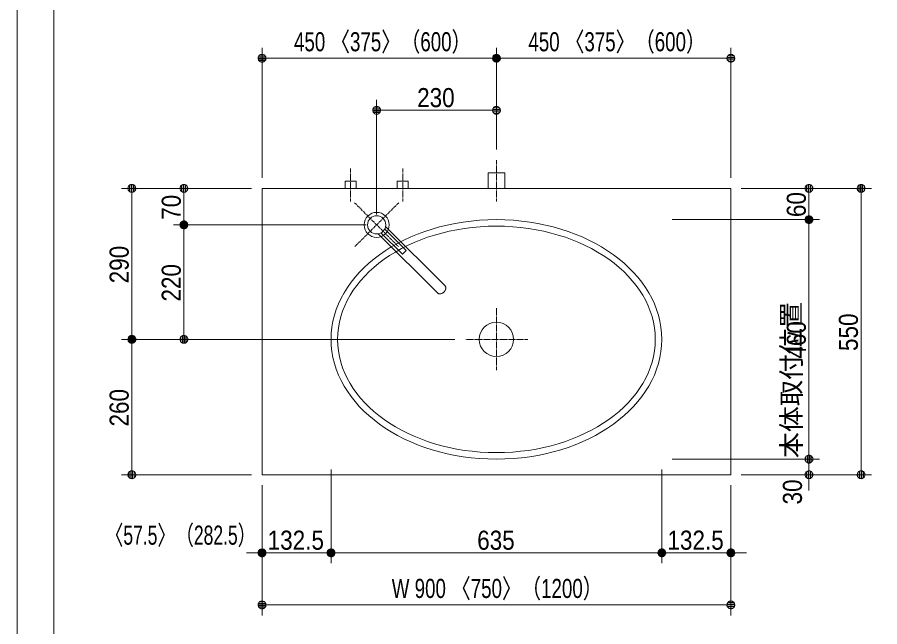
# Model space of a CAD drawing. Units: millimetres, scale not verified. Extents: x -6062 to 6062, y -3045 to 3045.
# Drawn here: x -5788 to -4132, y -812 to 359 of the extents above; entities that cross this region are included whole.
import ezdxf
from ezdxf.enums import TextEntityAlignment as Align

# ---------------------------------------------------------------- set-up
doc = ezdxf.new("R2010")
doc.units = ezdxf.units.MM
doc.header["$LTSCALE"] = 20
doc.linetypes.add('CHAIN1', pattern=[8, 5, -1, 1, -1])
for name, color, linetype, lineweight in [('0-0_1図面枠', 7, 'Continuous', 9), ('0-1_2寸法-1', 7, 'Continuous', 9), ('0-2_0', 7, 'Continuous', 9), ('0-3_2寸法-2', 7, 'Continuous', 9), ('0-4_5ボウル・キャビネット', 7, 'Continuous', 9), ('0-7_4給排水', 7, 'Continuous', 9)]:
    doc.layers.add(name, color=color, linetype=linetype, lineweight=lineweight)
doc.styles.add('ＭＳ Ｐゴシック', font='')
doc.styles.get('ＭＳ Ｐゴシック').set_extended_font_data('MS PGothic')

# ---------------------------------------------------------------- blocks, each defined once
blk = doc.blocks.new('グループ-2')
at = {"layer": '0-0_1図面枠'}
blk.add_lwpolyline([(-80000, 55400), (80000, 55400), (80000, -55400), (-80000, -55400)], close=True, dxfattribs=at)
blk = doc.blocks.new('図面枠')
at = {"layer": '0-0_1図面枠'}
blk.add_blockref('グループ-2', (0, 0), dxfattribs=at)
blk = doc.blocks.new('_Dot')
at = {"layer": '0-2_0'}
for p, q in [((-10, 0), (-20, 0)), ((9.78, 2), (-9.78, 2)), ((7.99, 6), (-7.99, 6)), ((9.16, -3.98), (-9.16, -3.98)), ((6, -7.98), (-6, -7.98))]:
    blk.add_line(p, q, dxfattribs=at)
for points in [[(10, 0), (9.92, 1.25), (9.69, 2.49), (9.3, 3.68), (8.76, 4.82), (8.09, 5.88), (7.29, 6.85), (6.37, 7.71), (5.36, 8.44), (4.26, 9.05), (3.09, 9.51), (1.87, 9.82), (0.63, 9.98), (-0.63, 9.98), (-1.87, 9.82), (-3.09, 9.51), (-4.26, 9.05), (-5.36, 8.44), (-6.37, 7.71), (-7.29, 6.85), (-8.09, 5.88), (-8.76, 4.82), (-9.3, 3.68), (-9.69, 2.49), (-9.92, 1.25), (-10, 0), (0, 0)], [(-10, 0), (-9.92, -1.25), (-9.69, -2.49), (-9.3, -3.68), (-8.76, -4.82), (-8.09, -5.88), (-7.29, -6.85), (-6.37, -7.71), (-5.36, -8.44), (-4.26, -9.05), (-3.09, -9.51), (-1.87, -9.82), (-0.63, -9.98), (0.63, -9.98), (1.87, -9.82), (3.09, -9.51), (4.26, -9.05), (5.36, -8.44), (6.37, -7.71), (7.29, -6.85), (8.09, -5.88), (8.76, -4.82), (9.3, -3.68), (9.69, -2.49), (9.92, -1.25), (10, 0), (0, 0)]]:
    blk.add_lwpolyline(points, close=True, dxfattribs=at)
blk = doc.blocks.new('グループ-6')
at = {"layer": '0-7_4給排水', "linetype": 'CHAIN1'}
blk.add_line((-61600, 100), (-61600, 1700), dxfattribs=at)
at = {"layer": '0-7_4給排水'}
blk.add_lwpolyline([(-61920, 600), (-61920, 1200), (-61280, 1200), (-61280, 600)], dxfattribs=at)
blk = doc.blocks.new('グループ-9')
at = {"layer": '0-4_5ボウル・キャビネット', "linetype": 'CHAIN1'}
for p, q in [((-61600, -4000), (-61600, -6400)), ((-60400, -5200), (-62800, -5200))]:
    blk.add_line(p, q, dxfattribs=at)
at = {"layer": '0-4_5ボウル・キャビネット'}
blk.add_circle((-61600, -5200), 660, dxfattribs=at)
for major_axis, ratio in [((6350, 0), 0.724409), ((6100, 0), 0.713115)]:
    blk.add_ellipse((-61600, -5200), major_axis=major_axis, ratio=ratio, dxfattribs=at)
blk = doc.blocks.new('グループ-12')
at = {"layer": '0-7_4給排水', "linetype": 'CHAIN1'}
for p, q in [((-65351.5, 48.5), (-67048.5, -1648.5)), ((-67048.5, 48.5), (-65351.5, -1648.5))]:
    blk.add_line(p, q, dxfattribs=at)
at = {"layer": '0-7_4給排水'}
for points in [[(-65855.5, -861.7), (-63583.7, -3133.5), (-63574.5, -3143.8), (-63566.4, -3155.5), (-63559.4, -3168.7), (-63553.8, -3183.3), (-63549.7, -3199), (-63547.5, -3215.8), (-63547, -3233.4), (-63548.5, -3251.5), (-63551.9, -3269.8), (-63557.1, -3288.2), (-63563.9, -3306.2), (-63572.3, -3323.5), (-63582.1, -3340.1), (-63592.9, -3355.7), (-63604.5, -3370.1), (-63616.8, -3383.2), (-63629.9, -3395.5), (-63644.3, -3407.1), (-63659.9, -3417.9), (-63676.5, -3427.7), (-63693.8, -3436.1), (-63711.8, -3442.9), (-63730.2, -3448.1), (-63748.5, -3451.5), (-63766.6, -3453), (-63784.2, -3452.5), (-63801, -3450.3), (-63816.7, -3446.2), (-63831.3, -3440.6), (-63844.5, -3433.6), (-63856.2, -3425.5), (-63866.5, -3416.3), (-66138.3, -1144.5)], [(-65892.1, -966.5), (-65068.6, -1789.9), (-65210.1, -1931.4), (-66033.5, -1107.9)]]:
    blk.add_lwpolyline(points, dxfattribs=at)
for radius in [480, 350]:
    blk.add_circle((-66200, -800), radius, dxfattribs=at)
blk = doc.blocks.new('グループ-18')
at = {"layer": '0-7_4給排水', "linetype": 'CHAIN1'}
for p, q in [((-67200, 100), (-67200, 1380)), ((-65200, 100), (-65200, 1380))]:
    blk.add_line(p, q, dxfattribs=at)
at = {"layer": '0-7_4給排水'}
for points in [[(-67410, 600), (-67410, 880), (-66990, 880), (-66990, 600)], [(-65410, 600), (-65410, 880), (-64990, 880), (-64990, 600)]]:
    blk.add_lwpolyline(points, dxfattribs=at)

msp = doc.modelspace()

# ---------------------------------------------------------------- linework, layer by layer
at = {"layer": '0-0_1図面枠'}
msp.add_line((-5717.5, 1750), (-5717.5, -2420), dxfattribs=at)
at = {"layer": '0-1_2寸法-1'}
for p, q in [((-5317.5, 50), (-5317.5, 300)), ((-4867.5, 200), (-4867.5, 300)), ((-4867.5, 200), (-4867.5, 300)), ((-4417.5, 50), (-4417.5, 300)), ((-4882.51, 280), (-5302.49, 280)), ((-4852.49, 280), (-4432.51, 280)), ((-5097.5, -20), (-5097.5, 200)), ((-4867.5, 105), (-4867.5, 200)), ((-4882.51, 180), (-5082.49, 180)), ((-5487.5, 30), (-5587.5, 30)), ((-5337.5, 30), (-5487.5, 30)), ((-4397.5, 30), (-4247.5, 30)), ((-4247.5, 30), (-4147.5, 30)), ((-5567.5, -244.99), (-5567.5, 14.99)), ((-5467.5, -24.99), (-5467.5, 14.99)), ((-4267.5, -14.99), (-4267.5, 14.99)), ((-4167.5, -504.99), (-4167.5, 14.99)), ((-4530, -30), (-4247.5, -30)), ((-4397.5, -30), (-4247.5, -30)), ((-5117.5, -40), (-5487.5, -40)), ((-5117.5, -40), (-5487.5, -40)), ((-4267.5, -45.01), (-4267.5, -474.99)), ((-5467.5, -55.01), (-5467.5, -244.99)), ((-5487.5, -260), (-5587.5, -260)), ((-5487.5, -260), (-5587.5, -260)), ((-4947.5, -260), (-5487.5, -260)), ((-5567.5, -275.01), (-5567.5, -504.99)), ((-4530, -490), (-4247.5, -490)), ((-5185, -510), (-5185, -690)), ((-4550, -510), (-4550, -690)), ((-5337.5, -520), (-5587.5, -520)), ((-4247.5, -520), (-4147.5, -520)), ((-5317.5, -540), (-5317.5, -690)), ((-5185, -540), (-5185, -690)), ((-4550, -540), (-4550, -690)), ((-4417.5, -540), (-4417.5, -690)), ((-5200.01, -670), (-5302.49, -670)), ((-4565.01, -670), (-5169.99, -670)), ((-4534.99, -670), (-4432.51, -670)), ((-5317.5, -690), (-5317.5, -790)), ((-4417.5, -690), (-4417.5, -790)), ((-4432.51, -770), (-5302.49, -770))]:
    msp.add_line(p, q, dxfattribs=at)
at = {"layer": '0-3_2寸法-2'}
for p, q in [((-4267.5, -474.99), (-4267.5, -459.99)), ((-4397.5, -490), (-4247.5, -490)), ((-4267.5, -520), (-4267.5, -490)), ((-4397.5, -520), (-4247.5, -520)), ((-5317.5, -540), (-5317.5, -690)), ((-5185, -540), (-5185, -690)), ((-4550, -540), (-4550, -690)), ((-4417.5, -540), (-4417.5, -690)), ((-4267.5, -535.01), (-4267.5, -550.01)), ((-5332.51, -670), (-5347.51, -670)), ((-5185, -670), (-5317.5, -670)), ((-5169.99, -670), (-5154.99, -670)), ((-4565.01, -670), (-4580.01, -670)), ((-4550, -670), (-4417.5, -670)), ((-4402.49, -670), (-4387.49, -670))]:
    msp.add_line(p, q, dxfattribs=at)
at = {"layer": '0-4_5ボウル・キャビネット'}
msp.add_lwpolyline([(-5317.5, 30), (-4417.5, 30), (-4417.5, -520), (-5317.5, -520)], close=True, dxfattribs=at)

# ---------------------------------------------------------------- block references
at = {"layer": '0-0_1図面枠', "xscale": 0.05, "yscale": 0.05}
msp.add_blockref('図面枠', (-1787.5, 0), dxfattribs=at)
at = {"layer": '0-1_2寸法-1', "xscale": 0.7503418, "yscale": 0.7503418}
for p, rotation in [((-5317.5, 280), 180), ((-4867.5, 280), 180), ((-5097.5, 180), 180), ((-5567.5, 30), 90), ((-5467.5, 30), 90), ((-4267.5, 30), 90), ((-4167.5, 30), 90), ((-4267.5, -30), 270), ((-5467.5, -40), 270), ((-5467.5, -40), 90), ((-4267.5, -30), 90), ((-5567.5, -260), 270), ((-5467.5, -260), 270), ((-5567.5, -260), 90), ((-4267.5, -490), 270), ((-5567.5, -520), 270), ((-4167.5, -520), 270), ((-5317.5, -670), 180), ((-5185, -670), 180), ((-4550, -670), 180), ((-5317.5, -770), 180)]:
    msp.add_blockref('_Dot', p, dxfattribs=dict(at, rotation=rotation))
for p in [(-4867.5, 280), (-4417.5, 280), (-4867.5, 180), (-5185, -670), (-4550, -670), (-4417.5, -670), (-4417.5, -770)]:
    msp.add_blockref('_Dot', p, dxfattribs=at)
at = {"layer": '0-3_2寸法-2', "xscale": 0.7503418, "yscale": 0.7503418}
for p, rotation in [((-4267.5, -490), 270), ((-4267.5, -520), 90), ((-5185, -670), 180), ((-4417.5, -670), 180)]:
    msp.add_blockref('_Dot', p, dxfattribs=dict(at, rotation=rotation))
for p in [(-5317.5, -670), (-4550, -670)]:
    msp.add_blockref('_Dot', p, dxfattribs=at)
at = {"layer": '0-4_5ボウル・キャビネット', "xscale": 0.05, "yscale": 0.05}
msp.add_blockref('グループ-9', (-1787.5, 0), dxfattribs=at)
at = {"layer": '0-7_4給排水', "xscale": 0.05, "yscale": 0.05}
for name in ['グループ-6', 'グループ-18', 'グループ-12']:
    msp.add_blockref(name, (-1787.5, 0), dxfattribs=at)

# ---------------------------------------------------------------- texts
at = {"layer": '0-1_2寸法-1', "style": 'ＭＳ Ｐゴシック'}
for s, height, width, p in [('450 〈375〉（600）', 36.66, 0.75, (-5256.19, 282.35)), ('450 〈375〉（600）', 36.66, 0.75, (-4806.19, 282.35)), ('230', 36.66, 0.9, (-5019.78, 175.04)), ('132.5', 36.69, 0.9, (-5306.76, -674.96)), ('635', 36.66, 0.9, (-4904.49, -675.06)), ('132.5', 36.69, 0.9, (-4539.26, -674.96)), ('W 900 〈750〉（1200）', 36.69, 0.75, (-5068.55, -767.65))]:
    msp.add_text(s, height=height, dxfattribs=dict(at, width=width)).set_placement(p, align=Align.BOTTOM_LEFT)
at = {"layer": '0-1_2寸法-1', "style": 'ＭＳ Ｐゴシック', "width": 0.9}
for s, p in [('60', (-4262.54, -25.08)), ('70', (-5462.54, -30.37)), ('290', (-5562.54, -152.28)), ('220', (-5462.54, -187.28)), ('550', (-4162.54, -282.28)), ('460', (-4262.54, -296.89)), ('260', (-5562.54, -427.28))]:
    msp.add_text(s, height=36.66, rotation=90, dxfattribs=at).set_placement(p, align=Align.BOTTOM_LEFT)
at = {"layer": '0-3_2寸法-2', "style": 'ＭＳ Ｐゴシック'}
msp.add_text('本体取付位置', height=36.66, rotation=90, dxfattribs=at).set_placement((-4272.19, -488.14), align=Align.BOTTOM_LEFT)
at = {"layer": '0-3_2寸法-2', "style": 'ＭＳ Ｐゴシック', "width": 0.9}
msp.add_text('30', height=36.66, rotation=90, dxfattribs=at).set_placement((-4269.98, -576.98), align=Align.BOTTOM_LEFT)
at = {"layer": '0-3_2寸法-2', "style": 'ＭＳ Ｐゴシック', "width": 0.7}
msp.add_text('〈57.5〉（282.5）', height=36.69, dxfattribs=at).set_placement((-5618.85, -665.31), align=Align.BOTTOM_LEFT)

doc.saveas('drawing.dxf')
